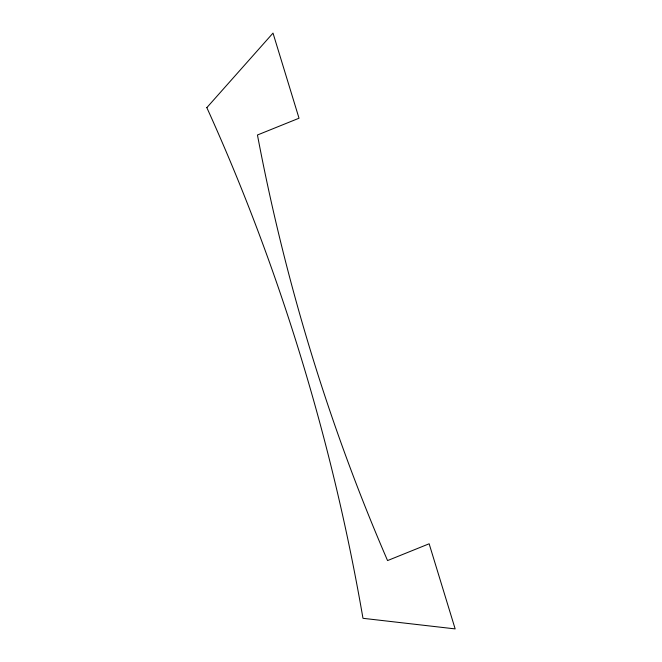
<?xml version="1.0" encoding="UTF-8"?>
<svg xmlns="http://www.w3.org/2000/svg" width="662" height="662" viewBox="0 0 662 662"><rect width="100%" height="100%" fill="white"/><g stroke="black" fill="none" stroke-linecap="round" stroke-linejoin="round"><path stroke-width="0.99" d="M206.842 107.625L273.009 33.1L299.025 118.217L257.452 134.998C285.057 280.969 328.526 424.226 387.56 560.573L429.142 543.783L455.158 628.9L362.975 618.308A1739.463 1403.812 82.7 0 0 206.834 107.625"/></g></svg>
